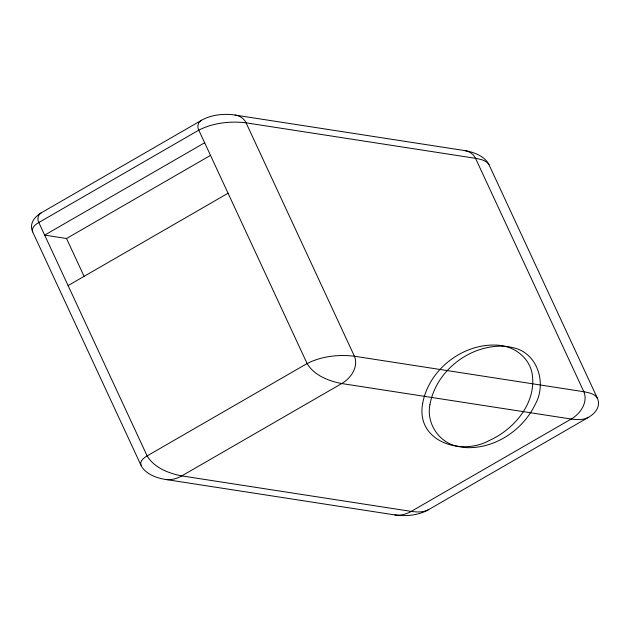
<?xml version="1.0" encoding="UTF-8"?>
<svg xmlns="http://www.w3.org/2000/svg" width="630" height="630" viewBox="0 0 630 630"><rect width="100%" height="100%" fill="white"/><g stroke="black" fill="none" stroke-linecap="round" stroke-linejoin="round"><path stroke-width="0.94" d="M488.998 164.698A34.634 19.995 0 0 0 464.507 150.554L235.061 115.062A34.634 19.995 0 0 0 201.608 120.236L41.643 212.593C37.973 214.334 36.871 219.09 38.816 222.508L147.137 455.907C154.287 467.87 168.682 473.366 181.771 475.902L411.217 511.395C416.91 512.182 423.147 512.529 428.392 509.764L588.357 417.406A34.634 19.995 0 0 0 597.319 398.089L488.998 164.698C486.242 160.17 480.32 159.28 475.54 158.327L246.094 122.834C230.139 120.928 213.216 122.795 198.789 130.15L38.816 222.508C35.642 224.367 31.027 227.65 32.681 231.911L141.002 465.302A34.634 19.995 0 0 0 165.493 479.446L394.939 514.938C400.57 515.773 406.342 514.198 411.217 511.395L571.182 419.037C580.317 413.871 588.247 402.365 583.86 391.726L475.54 158.327C473.673 154.177 469.5 151.421 465.09 150.657M201.608 120.236C197.938 121.976 196.836 126.732 198.789 130.15L307.109 363.549C314.252 375.511 328.647 381.016 341.743 383.544L571.182 419.037C576.883 419.824 583.112 420.171 588.357 417.406M204.64 142.766L44.675 235.124L66.528 238.502L210.499 155.382M68.095 285.587L228.06 193.229M165.493 479.446C171.124 480.28 176.896 478.705 181.771 475.902L341.743 383.544C350.871 378.378 358.809 366.873 354.414 356.226L246.094 122.834C244.141 118.487 239.691 115.707 235.061 115.062M597.319 398.089C594.555 393.569 588.648 392.671 583.86 391.726L354.414 356.226C338.46 354.328 321.536 356.186 307.109 363.549L147.137 455.907C143.971 457.758 139.348 461.05 141.002 465.302M66.528 238.502L84.089 276.349M32.681 231.911A34.634 19.995 0 0 1 41.643 212.593M428.392 509.764A34.634 19.995 0 0 1 394.939 514.938M422.643 403.602C415.627 441.756 461.609 456.096 489.36 440.472C514.521 429.172 536.791 402.664 532.153 373.716C529.736 360.021 518.191 349.248 504.811 346.335A30.106 17.38 0 0 0 498.243 345.224C463.57 342.633 428.652 369.306 422.643 403.602M429.928 404.728C426.148 423.478 439.197 442.984 457.963 446.418A30.145 17.404 0 0 0 466.476 447.631C495.148 448.694 522.75 430.133 535.067 404.665C547.116 383.875 537.87 352.666 512.875 347.658A30.145 17.404 0 0 0 504.449 346.248C470.122 344.35 435.881 370.763 429.928 404.728"/></g></svg>
